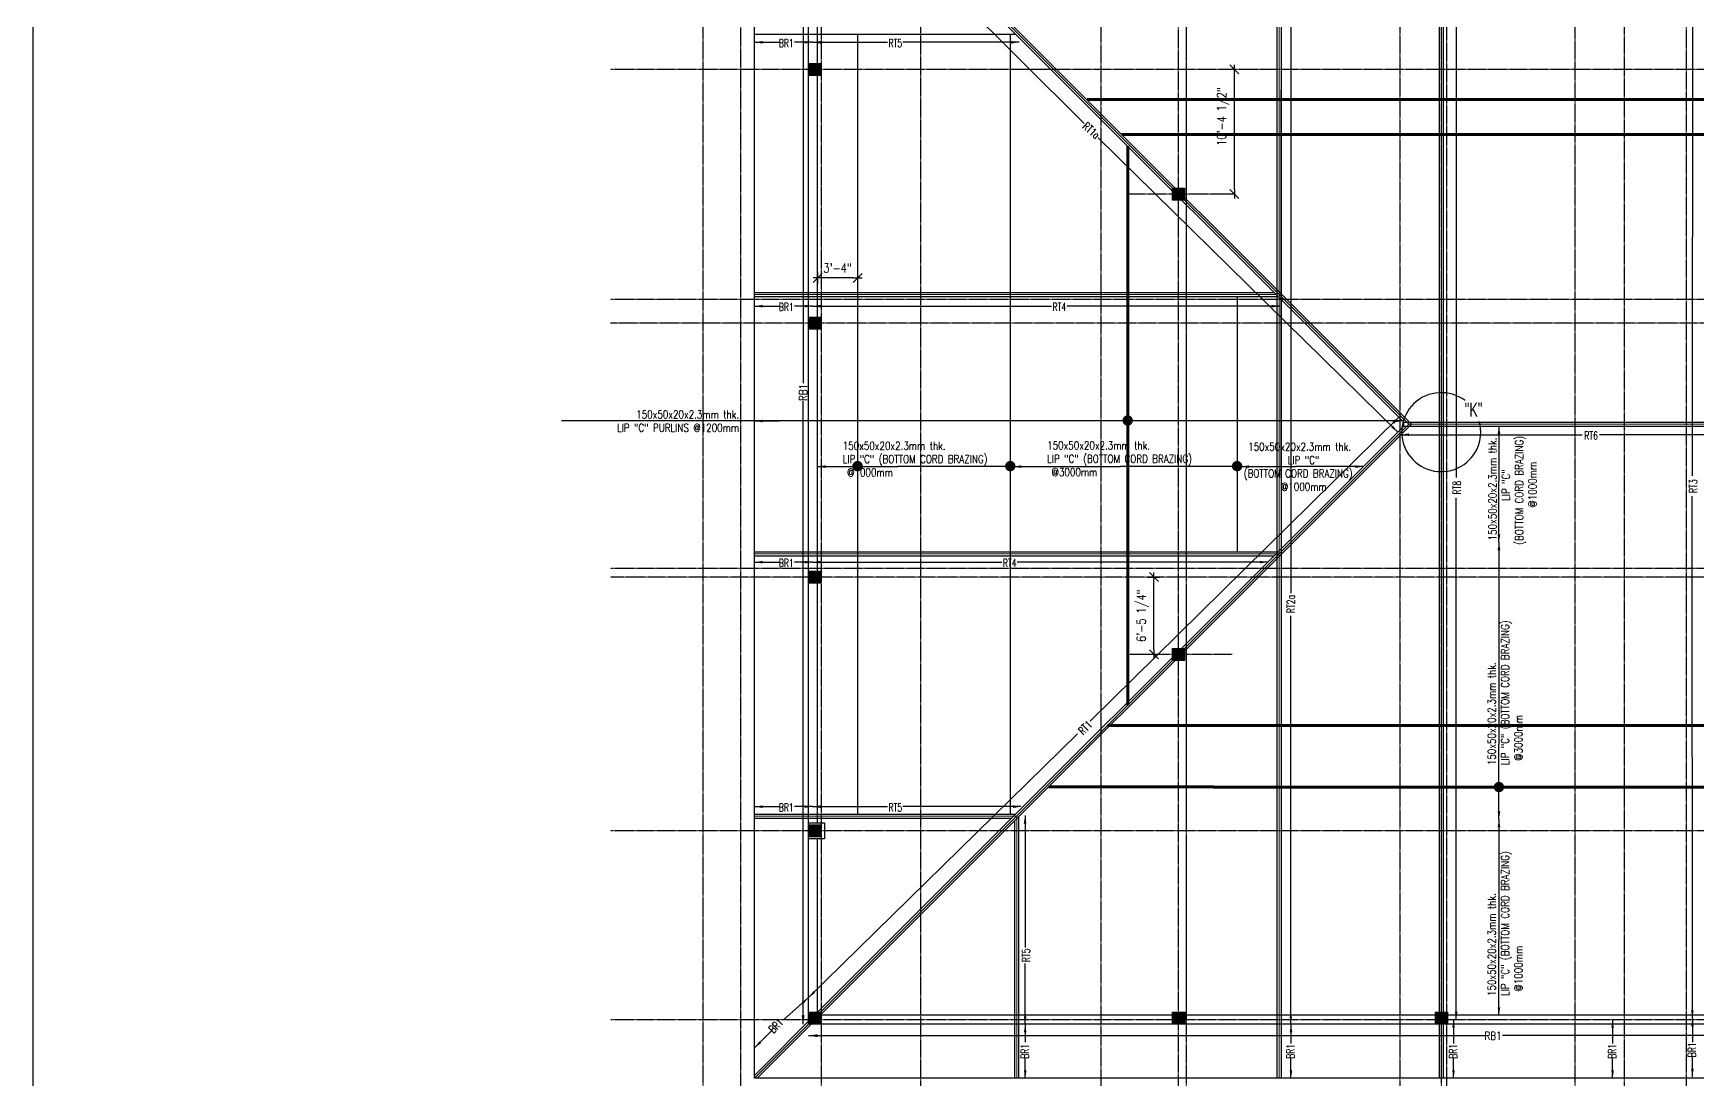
# Model space of a CAD drawing. Extents: x -95606 to 113309, y -42160 to -940.
# Drawn here: x 109860 to 111524, y -21577 to -20531 of the extents above; entities that cross this region are included whole.
import ezdxf

# ---------------------------------------------------------------- set-up
doc = ezdxf.new("R2010")
doc.units = 0
doc.header["$LTSCALE"] = 0.02
doc.header["$MEASUREMENT"] = 0
doc.header["$PDMODE"] = 3
doc.header["$PDSIZE"] = -2
doc.linetypes.add('CENTER', pattern=[50.8, 31.75, -6.35, 6.35, -6.35])
doc.linetypes.add('HIDDEN', pattern=[9.525, 6.35, -3.175])
doc.layers.get('0').update_dxf_attribs({"linetype": 'CONTINUOUS'})
doc.layers.get('DEFPOINTS').update_dxf_attribs({"linetype": 'CONTINUOUS'})
for name, color, linetype in [('BEAM TEX1', 3, 'CONTINUOUS'), ('COL 1', 5, 'CONTINUOUS'), ('DIM', 7, 'CONTINUOUS'), ('dimentions', 8, 'CONTINUOUS'), ('EXLINE', 33, 'CONTINUOUS'), ('GRID', 8, 'CENTER'), ('h', 3, 'CONTINUOUS'), ('HBEAM', 51, 'HIDDEN'), ('RF5', 6, 'CONTINUOUS'), ('S-SLB', 3, 'CONTINUOUS'), ('S-TXT', 2, 'CONTINUOUS'), ('TEXT-2', 3, 'CONTINUOUS'), ('TEXT2', 3, 'CONTINUOUS')]:
    doc.layers.add(name, color=color, linetype=linetype)
for name, color, linetype, lineweight in [('GRID NAME', 31, 'CONTINUOUS', 30), ('Hatch', 252, 'CONTINUOUS', 9), ('HATCH 2', 253, 'CONTINUOUS', 5), ('Layer4', 4, 'CONTINUOUS', 25)]:
    doc.layers.add(name, color=color, linetype=linetype, lineweight=lineweight)
doc.styles.add('ROMANS', font='romans.shx', dxfattribs={"width": 0.8})
doc.styles.add('style5', font='romans.shx', dxfattribs={"width": 0.7, "height": 8})
doc.styles.add('style6', font='romans.shx', dxfattribs={"height": 8})
doc.styles.add('style9', font='romans.shx', dxfattribs={"width": 0.8, "height": 4})
doc.styles.add('yy', font='romans.shx', dxfattribs={"width": 0.8, "height": 7.5})
doc.dimstyles.new('TEXT-18', dxfattribs={"dimtxt": 8, "dimasz": 9, "dimexe": 6, "dimexo": 6, "dimgap": 3.125, "dimtad": 1, "dimdec": 1, "dimrnd": 0.5, "dimzin": 1, "dimdsep": 46, "dimlunit": 4, "dimtxsty": 'style6', "dimblk": 'OBLIQUE', "dimcen": 72.09, "dimclrd": 1, "dimclre": 1, "dimclrt": 4, "dimadec": 0, "dimazin": 0, "dimtfac": 1, "dimtdec": 1, "dimtofl": 0, "dimtmove": 0, "dimatfit": 3, "dimfxl": 1, "dimfrac": 2, "dimtolj": 1, "dimtzin": 0, "dimlwd": -1, "dimarcsym": 0})
doc.dimstyles.new('TK96', dxfattribs={"dimscale": 96, "dimtxt": 0.09375, "dimasz": 0.046875, "dimexe": 0.0625, "dimexo": 0.015625, "dimgap": 0.046875, "dimtad": 1, "dimzin": 11, "dimdsep": 46, "dimlunit": 4, "dimtxsty": 'ROMANS', "dimblk1": 'TK1', "dimblk2": 'TK1', "dimsah": 1, "dimcen": 0.09375, "dimclrd": 1, "dimclre": 1, "dimclrt": 2, "dimadec": 0, "dimazin": 0, "dimtfac": 1, "dimtofl": 0, "dimtmove": 0, "dimatfit": 3, "dimldrblk": 'TK1', "dimfxl": 1, "dimfrac": 2, "dimtolj": 1, "dimtzin": 9, "dimarcsym": 0})

# ---------------------------------------------------------------- blocks, each defined once
blk = doc.blocks.new('_Oblique')
at = {"color": 0, "linetype": 'ByBlock', "lineweight": -2}
blk.add_line((-0.5, -0.5), (0.5, 0.5), dxfattribs=at)
blk = doc.blocks.new('TK1')
at = {"color": 4, "linetype": 'Continuous'}
blk.add_line((-1, -1), (1, 1), dxfattribs=at)
at = {"color": 1, "linetype": 'ByBlock'}
blk.add_line((-1, 0), (1, 0), dxfattribs=at)
blk = doc.blocks.new('*D629')
at = {"layer": 'DEFPOINTS', "color": 0, "lineweight": -2, "transparency": 16777216}
for p in [(111060.6, -20566.6), (111060.6, -20566.6), (111060.6, -20691.2)]:
    blk.add_point(p, dxfattribs=at)
at = {"layer": 'S-TXT', "color": 1, "lineweight": -2, "transparency": 16777216}
for p, q in [((111060.6, -20566.6), (111054.6, -20566.6)), ((111060.6, -20686.7), (111060.6, -20571.1)), ((111060.6, -20691.2), (111054.6, -20691.2))]:
    blk.add_line(p, q, dxfattribs=at)
at = {"layer": 'S-TXT', "color": 1, "lineweight": -2, "transparency": 16777216, "xscale": 4.5, "yscale": 4.5, "zscale": 4.5}
for p, rotation in [((111060.6, -20566.6), 90), ((111060.6, -20691.2), 270)]:
    blk.add_blockref('TK1', p, dxfattribs=dict(at, rotation=rotation))
at = {"layer": 'S-TXT', "color": 2, "transparency": 16777216, "insert": (111049.2, -20613.7), "char_height": 9, "attachment_point": 5, "rotation": 90, "style": 'ROMANS'}
blk.add_mtext('\\A1;10\'-4 1/2"', dxfattribs=at)
blk = doc.blocks.new('*D631')
at = {"layer": 'DEFPOINTS', "color": 0, "lineweight": -2, "transparency": 16777216}
for p in [(110972.5, -21074.2), (110980.2, -21074.2), (110972.5, -21151.4)]:
    blk.add_point(p, dxfattribs=at)
at = {"layer": 'S-TXT', "color": 1, "lineweight": -2, "transparency": 16777216}
for p, q in [((110974, -21074.2), (110986.2, -21074.2)), ((110980.2, -21146.9), (110980.2, -21078.7)), ((110974, -21151.4), (110986.2, -21151.4))]:
    blk.add_line(p, q, dxfattribs=at)
at = {"layer": 'S-TXT', "color": 1, "lineweight": -2, "transparency": 16777216, "xscale": 4.5, "yscale": 4.5, "zscale": 4.5}
for p, rotation in [((110980.2, -21074.2), 90), ((110980.2, -21151.4), 270)]:
    blk.add_blockref('TK1', p, dxfattribs=dict(at, rotation=rotation))
at = {"layer": 'S-TXT', "color": 2, "transparency": 16777216, "insert": (110968.9, -21112.8), "char_height": 9, "attachment_point": 5, "rotation": 90, "style": 'ROMANS'}
blk.add_mtext('\\A1;6\'-5 1/4"', dxfattribs=at)
blk = doc.blocks.new('*D657')
at = {"layer": 'DEFPOINTS', "color": 0, "lineweight": -2, "transparency": 16777216}
for p in [(110643.9, -20768.2), (110643.9, -20775.1), (110683.9, -20768.2)]:
    blk.add_point(p, dxfattribs=at)
at = {"layer": 'RF5', "color": 1, "lineweight": -2, "transparency": 16777216}
for p, q in [((110643.9, -20769.7), (110643.9, -20781.1)), ((110679.4, -20775.1), (110648.4, -20775.1)), ((110683.9, -20769.7), (110683.9, -20781.1))]:
    blk.add_line(p, q, dxfattribs=at)
at = {"layer": 'RF5', "color": 1, "lineweight": -2, "transparency": 16777216, "xscale": 4.5, "yscale": 4.5, "zscale": 4.5, "rotation": 180}
blk.add_blockref('TK1', (110643.9, -20775.1), dxfattribs=at)
at = {"layer": 'RF5', "color": 1, "lineweight": -2, "transparency": 16777216, "xscale": 4.5, "yscale": 4.5, "zscale": 4.5}
blk.add_blockref('TK1', (110683.9, -20775.1), dxfattribs=at)
at = {"layer": 'RF5', "color": 2, "transparency": 16777216, "insert": (110663.9, -20765.2), "char_height": 9, "attachment_point": 5, "style": 'ROMANS'}
blk.add_mtext('\\A1;3\'-4"', dxfattribs=at)

msp = doc.modelspace()

# ---------------------------------------------------------------- hatches: boundary and pattern name
at = {"layer": 'Hatch'}
h = msp.add_hatch(color=254, dxfattribs=at)
h.set_gradient(color1=(192, 192, 192), color2=(192, 192, 192), tint=1)
h.paths.add_polyline_path([(110634.879, -20560.633), (110646.879, -20560.633), (110646.879, -20572.633), (110634.879, -20572.633)])
h = msp.add_hatch(color=254, dxfattribs=at)
h.set_gradient(color1=(192, 192, 192), color2=(192, 192, 192), tint=1)
h.paths.add_polyline_path([(110998.819, -20685.242), (111010.819, -20685.242), (111010.819, -20697.242), (110998.819, -20697.242)])
h = msp.add_hatch(color=254, dxfattribs=at)
h.set_gradient(color1=(192, 192, 192), color2=(192, 192, 192), tint=1)
h.paths.add_polyline_path([(110634.889, -20814.411), (110646.889, -20814.411), (110646.889, -20826.411), (110634.889, -20826.411)])
h = msp.add_hatch(color=254, dxfattribs=at)
h.set_gradient(color1=(192, 192, 192), color2=(192, 192, 192), tint=1)
h.paths.add_polyline_path([(110634.889, -21068.188), (110646.889, -21068.188), (110646.889, -21080.188), (110634.889, -21080.188)])
h = msp.add_hatch(color=254, dxfattribs=at)
h.set_gradient(color1=(192, 192, 192), color2=(192, 192, 192), tint=1)
h.paths.add_polyline_path([(110998.746, -21145.5), (111010.746, -21145.5), (111010.746, -21157.5), (110998.746, -21157.5)])
h = msp.add_hatch(color=254, dxfattribs=at)
h.set_gradient(color1=(192, 192, 192), color2=(192, 192, 192), tint=1)
h.paths.add_polyline_path([(110634.889, -21321.966), (110646.889, -21321.966), (110646.889, -21333.966), (110634.889, -21333.966)])
h = msp.add_hatch(color=254, dxfattribs=at)
h.set_gradient(color1=(192, 192, 192), color2=(192, 192, 192), tint=1)
h.paths.add_polyline_path([(110634.88, -21509.3), (110646.88, -21509.3), (110646.88, -21521.3), (110634.88, -21521.3)])
h = msp.add_hatch(color=254, dxfattribs=at)
h.set_gradient(color1=(192, 192, 192), color2=(192, 192, 192), tint=1)
h.paths.add_polyline_path([(110998.878, -21509.28), (111010.878, -21509.28), (111010.878, -21521.28), (110998.878, -21521.28)])
h = msp.add_hatch(color=254, dxfattribs=at)
h.set_gradient(color1=(192, 192, 192), color2=(192, 192, 192), tint=1)
h.paths.add_polyline_path([(111261.629, -21521.303), (111261.629, -21509.303), (111273.629, -21509.303), (111273.629, -21521.303)])

# ---------------------------------------------------------------- linework, layer by layer
at = {"layer": 'BEAM TEX1', "color": 4, "const_width": 3}
for points in [[(110913.178, -20596.855), (111171.535, -20596.834), (111916.749, -20596.695)], [(111350.491, -20596.834), (111556.893, -20596.834), (111760.975, -20596.834)], [(110947.989, -20631.666), (111171.535, -20631.648), (111881.928, -20631.516)], [(111350.491, -20631.648), (111556.893, -20631.648), (111760.975, -20631.648)], [(110953.94, -20643.274), (110953.94, -21202.34)], [(110933.837, -21222.467), (111056.664, -21222.541), (111896.177, -21222.653)], [(110874.962, -21283.967), (111056.664, -21284.076), (111955.038, -21284.197)]]:
    msp.add_lwpolyline(points, dxfattribs=at)
at = {"layer": 'COL 1'}
for points in [[(110634.879, -20560.633), (110646.879, -20560.633), (110646.879, -20572.633), (110634.879, -20572.633), (110634.879, -20560.633)], [(110998.819, -20685.242), (111010.819, -20685.242), (111010.819, -20697.242), (110998.819, -20697.242), (110998.819, -20685.242)], [(110634.889, -20814.411), (110646.889, -20814.411), (110646.889, -20826.411), (110634.889, -20826.411), (110634.889, -20814.411)], [(110634.889, -21068.188), (110646.889, -21068.188), (110646.889, -21080.188), (110634.889, -21080.188), (110634.889, -21068.188)], [(110998.746, -21145.5), (111010.746, -21145.5), (111010.746, -21157.5), (110998.746, -21157.5), (110998.746, -21145.5)], [(110634.889, -21321.966), (110646.889, -21321.966), (110646.889, -21333.966), (110634.889, -21333.966), (110634.889, -21321.966)], [(110634.88, -21509.3), (110646.88, -21509.3), (110646.88, -21521.3), (110634.88, -21521.3), (110634.88, -21509.3)], [(110998.878, -21509.28), (111010.878, -21509.28), (111010.878, -21521.28), (110998.878, -21521.28), (110998.878, -21509.28)], [(111261.629, -21509.303), (111273.629, -21509.303), (111273.629, -21521.303), (111261.629, -21521.303), (111261.629, -21509.303)]]:
    msp.add_lwpolyline(points, dxfattribs=at)
at = {"layer": 'COL 1', "lineweight": 25}
msp.add_lwpolyline([(110650.889, -21335.966), (110634.889, -21335.966), (110634.889, -21319.966), (110650.889, -21319.966), (110650.889, -21335.966)], dxfattribs=at)
at = {"layer": 'EXLINE'}
for p, q in [((110580.88, -21575.303), (110580.88, -20317.303)), ((110634.89, -20820.411), (110634.89, -20321.303)), ((110643.89, -20820.411), (110643.89, -20321.303)), ((110634.889, -21074.188), (110634.889, -20820.411)), ((110643.889, -21074.188), (110643.889, -20820.411)), ((110634.889, -21319.966), (110634.889, -21074.188)), ((110643.889, -21319.966), (110643.889, -21074.188)), ((110634.88, -21521.303), (110634.88, -21335.97)), ((110643.88, -21512.303), (110643.88, -21335.966)), ((112194.89, -21512.303), (110643.88, -21512.303)), ((112194.89, -21521.303), (110634.88, -21521.303)), ((112248.89, -21575.303), (110580.88, -21575.303))]:
    msp.add_line(p, q, dxfattribs=at)
at = {"layer": 'GRID'}
for p, q in [((110927.211, -18302.324), (110927.211, -21626.491)), ((111401.099, -21625.336), (111401.099, -18302.049)), ((111450.476, -21626.766), (111450.476, -18302.049)), ((110529.379, -21625.336), (110529.379, -18303.479)), ((110567.212, -21617.08), (110567.212, -18311.735)), ((110647.879, -21625.336), (110647.879, -18303.479)), ((110746.712, -18303.479), (110746.712, -21625.336)), ((111012.808, -21625.336), (111012.808, -18303.479)), ((111225.91, -18303.479), (111225.91, -21625.336)), ((111267.638, -21625.336), (111267.638, -18303.479)), ((111273.118, -21614.466), (111273.118, -18314.349)), ((111512.711, -21617.052), (111512.711, -18313.554)), ((111004.811, -21604.856), (111004.811, -18323.959)), ((112576.66, -20566.633), (110436.757, -20566.633)), ((111060.587, -20691.242), (110954.751, -20691.242)), ((112576.66, -20796.8), (110436.757, -20796.8)), ((112556.623, -20820.411), (110436.757, -20820.411)), ((112576.66, -21065.55), (110436.757, -21065.55)), ((112552.095, -21074.188), (110436.757, -21074.188)), ((111058.499, -21151.437), (110952.995, -21151.437)), ((112576.66, -21327.966), (110436.757, -21327.966)), ((112576.66, -21516.8), (110436.757, -21516.8))]:
    msp.add_line(p, q, dxfattribs=at)
at = {"layer": 'GRID NAME', "ltscale": 10, "const_width": 5.184}
for points in [[(110956.532, -20917.645, 1), (110951.348, -20917.645, 1)], [(110686.482, -20963.261, 1), (110681.298, -20963.261, 1)], [(110839.118, -20963.261, 1), (110833.934, -20963.261, 1)], [(111065.872, -20963.261, 1), (111060.688, -20963.261, 1)], [(111327.68, -21284.112, 1), (111322.496, -21284.112, 1)]]:
    msp.add_lwpolyline(points, format="xyb", close=True, dxfattribs=at)
at = {"layer": 'h'}
for p, q in [((110634.89, -20324.224), (111230.01, -20919.344)), ((110637.626, -20321.303), (111237.626, -20921.303)), ((110645.969, -21507.303), (111230.01, -20923.262)), ((110651.626, -21507.303), (111237.626, -20921.303)), ((111230.01, -20923.344), (111230.01, -20919.344)), ((110580.88, -21572.392), (110645.969, -21507.303)), ((110583.626, -21575.303), (110651.626, -21507.303))]:
    msp.add_line(p, q, dxfattribs=at)
at = {"layer": 'HATCH 2', "lineweight": 5}
for p, q in [((111105.28, -21575.303), (111105.28, -20267.304)), ((111105.28, -20267.304), (111105.28, -21289.004)), ((111267.638, -21575.303), (111267.638, -20267.304)), ((111234.88, -20921.303), (110634.89, -20321.313)), ((110580.88, -20791.703), (111102.369, -20791.703)), ((111234.88, -20921.303), (110580.88, -21575.303)), ((110580.88, -21050.903), (111105.28, -21050.903)), ((110580.88, -21313.103), (110843.08, -21313.103)), ((110843.08, -21575.303), (110843.08, -21313.103))]:
    msp.add_line(p, q, dxfattribs=at)
msp.add_lwpolyline([(111234.88, -20921.303), (111594.89, -20921.303)], dxfattribs=at)
at = {"layer": 'HBEAM'}
for p, q in [((111012.811, -20557.636), (111012.811, -20337.303)), ((111012.811, -20811.436), (111012.811, -20575.636)), ((111012.811, -21065.192), (111012.811, -20829.436)), ((111012.811, -21318.97), (111012.811, -21083.192)), ((111012.811, -21507.303), (111012.811, -21336.97))]:
    msp.add_line(p, q, dxfattribs=at)
at = {"layer": 'Layer4'}
msp.add_arc((111267.344, -20929.302), 39.49, 52.903543, 15.565405, dxfattribs=at)
at = {"layer": 'RF5', "lineweight": -2}
for p, q in [((110683.89, -20531.503), (110683.89, -21311.103)), ((110836.526, -20531.503), (110836.526, -21311.103)), ((111063.28, -20793.703), (111063.28, -21048.903))]:
    msp.add_line(p, q, dxfattribs=at)
at = {"layer": 'S-SLB'}
for p, q in [((111103.28, -21575.303), (111103.28, -20321.303)), ((111107.28, -20321.303), (111107.28, -21575.303)), ((111265.638, -21575.303), (111265.638, -20321.303)), ((111269.638, -21575.303), (111269.638, -20321.303)), ((110580.88, -20531.503), (110842.169, -20531.503)), ((111103.28, -20968), (111103.28, -20587.123)), ((111107.28, -20968), (111107.28, -20587.123)), ((110580.88, -20789.703), (111100.369, -20789.703)), ((110580.88, -20793.703), (111104.369, -20793.703)), ((111230.01, -20919.344), (111599.842, -20919.344)), ((111230.01, -20923.344), (111599.842, -20923.344)), ((110580.88, -21048.903), (111104.369, -21048.903)), ((110580.88, -21052.903), (111100.369, -21052.903)), ((110580.88, -21311.103), (110842.169, -21311.103)), ((110845.08, -21575.303), (110845.08, -21313.849)), ((110580.88, -21315.103), (110838.169, -21315.103)), ((110841.08, -21575.303), (110841.08, -21317.849))]:
    msp.add_line(p, q, dxfattribs=at)
at = {"layer": 'S-TXT', "color": 1}
msp.add_lwpolyline([(109859.834, -17714.924), (113212.803, -17714.924), (113212.803, -22320.795), (109859.834, -22320.795)], close=True, dxfattribs=at)

# ---------------------------------------------------------------- texts
at = {"layer": 'BEAM TEX1', "char_height": 8, "style": 'yy'}
for s, insert, width, attachment_point in [('150x50x20x2.3mm thk.\\PLIP "C" PURLINS @1200mm ', (110565.457, -20918.246), 173.36978, 6), ('\\pi29.015;150x50x20x2.3mm thk.\\P\\pi68.634;LIP "C" \\P\\pi24.596;(BOTTOM CORD BRAZING)\\P\\pi57.358; @1000mm ', (111045.332, -20963.849), 170.79132, 4)]:
    msp.add_mtext(s, dxfattribs=dict(at, insert=insert, width=width, attachment_point=attachment_point))
at = {"layer": 'BEAM TEX1', "char_height": 8, "attachment_point": 4, "style": 'yy'}
for s, insert in [('150x50x20x2.3mm thk.\\PLIP "C" (BOTTOM CORD BRAZING)\\P @1000mm ', (110669.021, -20956.192)), ('150x50x20x2.3mm thk.\\PLIP "C" (BOTTOM CORD BRAZING)\\P @3000mm ', (110873.396, -20955.92))]:
    msp.add_mtext(s, dxfattribs=dict(at, insert=insert))
at = {"layer": 'BEAM TEX1', "insert": (111338.616, -21066.564), "char_height": 8, "width": 170.79132, "attachment_point": 4, "rotation": 90, "style": 'yy'}
msp.add_mtext('\\pi29.015;150x50x20x2.3mm thk.\\P\\pi68.634;LIP "C" \\P\\pi24.596;(BOTTOM CORD BRAZING)\\P\\pi57.358; @1000mm ', dxfattribs=at)
at = {"layer": 'BEAM TEX1', "char_height": 8, "attachment_point": 4, "rotation": 90, "style": 'yy'}
for s, insert in [('150x50x20x2.3mm thk.\\PLIP "C" (BOTTOM CORD BRAZING)\\P @3000mm ', (111331.127, -21262.254)), ('150x50x20x2.3mm thk.\\PLIP "C" (BOTTOM CORD BRAZING)\\P @1000mm ', (111331.127, -21493.092))]:
    msp.add_mtext(s, dxfattribs=dict(at, insert=insert))
at = {"layer": 'dimentions', "color": 4, "insert": (111299.709, -20906.894), "char_height": 14.02072, "width": 365.21817, "attachment_point": 5, "style": 'style9'}
msp.add_mtext('{\\fSwis721 Cn BT|b0|i0|c0|p34;"K"}', dxfattribs=at)
at = {"layer": 'TEXT-2', "char_height": 8, "width": 22.39817, "style": 'style5'}
for s, insert, attachment_point in [('\\A1;BR1', (110620.011, -20536.335), 3), ('\\A1;RT5', (110714.778, -20536.335), 1), ('\\A1;BR1', (110620.011, -20800.149), 3), ('\\A1;RT4', (110878.677, -20800.149), 1), ('\\A1;RT6', (111410.366, -20928.662), 1), ('\\A1;BR1', (110620.009, -21056.108), 3), ('\\A1;RT4', (110829.076, -21056.108), 1), ('\\A1;BR1', (110620.009, -21300.559), 3), ('\\A1;RT5', (110714.778, -21300.559), 1)]:
    msp.add_mtext(s, dxfattribs=dict(at, insert=insert, attachment_point=attachment_point))
for s, insert, attachment_point, rotation in [('\\A1;RT1a', (110908.05, -20624.722), 7, 318.755614), ('\\A1;RT8', (111279.075, -20991.657), 1, 90), ('\\A1;RT3', (111515.167, -20990.161), 1, 90), ('\\A1;RT2a', (111112.988, -21110.362), 1, 90), ('\\A1;RT1', (110903.783, -21226.751), 1, 44.595725), ('\\A1;RT5', (110848.257, -21459.267), 1, 90), ('\\A1;BR1', (110604.838, -21514.582), 3, 45), ('\\A1;BR1', (110847.039, -21540.942), 3, 90), ('\\A1;BR1', (111112.675, -21540.942), 3, 90), ('\\A1;BR1', (111275.192, -21540.942), 3, 90), ('\\A1;BR1', (111434.207, -21540.942), 3, 90), ('\\A1;BR1', (111513.949, -21539.446), 3, 90)]:
    msp.add_mtext(s, dxfattribs=dict(at, insert=insert, attachment_point=attachment_point, rotation=rotation))
at = {"layer": 'TEXT2', "color": 3, "insert": (110625.46, -20891.201), "char_height": 8, "attachment_point": 2, "rotation": 90, "style": 'ROMANS'}
msp.add_mtext_dynamic_manual_height_columns('\\pi3.1065;RB1', width=563.89816, gutter_width=2500, heights=[0], dxfattribs=at)
at = {"layer": 'TEXT2', "color": 3, "insert": (111317.64, -21528.689), "char_height": 8, "attachment_point": 2, "style": 'ROMANS'}
msp.add_mtext_dynamic_manual_height_columns('\\pi3.1065;RB1', width=563.89816, gutter_width=2500, heights=[0], dxfattribs=at)

# ---------------------------------------------------------------- dimensions: what is measured, and where the dimension line sits
at = {"layer": 'RF5', "color": 2}
dim = msp.add_linear_dim(base=(110643.89, -20775.053), p1=(110683.89, -20768.173), p2=(110643.89, -20768.173), dimstyle='TK96', override={"dimfxl": 1.25, "dimfxlon": 1}, dxfattribs=at)
dim.commit()
dim.dimension.update_dxf_attribs({"geometry": '*D657', "text_midpoint": (110663.89, -20765.196)})
at = {"layer": 'S-TXT'}
dim = msp.add_linear_dim(base=(111060.587, -20566.633), p1=(111060.587, -20691.242), p2=(111060.587, -20566.633), angle=90, dimstyle='TK96', override={"dimfxl": 1.25, "dimfxlon": 1}, dxfattribs=at)
dim.commit()
dim.dimension.update_dxf_attribs({"geometry": '*D629', "text_midpoint": (111060.587, -20613.741), "dimtype": 160})
dim = msp.add_linear_dim(base=(110980.228, -21074.188), p1=(110972.498, -21151.437), p2=(110972.498, -21074.188), angle=90, dimstyle='TK96', override={"dimfxl": 1.25, "dimfxlon": 1}, dxfattribs=at)
dim.commit()
dim.dimension.update_dxf_attribs({"geometry": '*D631', "text_midpoint": (110968.871, -21112.813)})

# ---------------------------------------------------------------- leaders
at = {"layer": 'DIM'}
for points, override in [([(110629.438, -20321.419), (110629.438, -20880.47)], {"dimtad": 0}), ([(111117.052, -20321.303), (111117.052, -21090.188)], {"dimasz": 8, "dimtad": 0}), ([(111282.235, -20321.303), (111282.236, -20974.612)], {"dimasz": 8, "dimtad": 0}), ([(111518.484, -20321.303), (111518.327, -20973.116)], {"dimasz": 8, "dimtad": 0}), ([(110639.297, -20350.938), (110910.564, -20620.597)], {"dimasz": 8, "dimtad": 0}), ([(110580.881, -20539.495), (110605.617, -20539.495)], {"dimasz": 8, "dimtad": 0}), ([(110638.88, -20539.495), (110620.983, -20539.495)], {"dimasz": 8, "dimtad": 0}), ([(110638.88, -20539.495), (110713.806, -20539.495)], {"dimasz": 8, "dimtad": 0}), ([(110845.27, -20539.495), (110729.173, -20539.495)], {"dimasz": 8, "dimtad": 0}), ([(111224.002, -20929.352), (110924.336, -20635.094)], {"dimasz": 8, "dimtad": 0}), ([(110580.881, -20803.309), (110605.617, -20803.309)], {"dimasz": 8, "dimtad": 0}), ([(110638.88, -20803.309), (110620.983, -20803.309)], {"dimasz": 8, "dimtad": 0}), ([(110638.88, -20803.309), (110877.704, -20803.309)], {"dimasz": 8, "dimtad": 0}), ([(111105.939, -20803.359), (110893.071, -20803.309)], {"dimasz": 8, "dimtad": 0}), ([(110629.438, -21521.313), (110629.438, -20898.201)], {"dimtad": 0}), ([(111225.105, -20914.439), (110916.392, -21218.372)], {"dimasz": 8, "dimtad": 0}), ([(111228.802, -20918.136), (110387.775, -20918.136)], {"dimtad": 0}), ([(110580.88, -20918.136), (110605.617, -20918.136)], {"dimasz": 8, "dimtad": 0}), ([(111227.295, -20931.822), (111408.157, -20931.822)], {"dimasz": 8, "dimtad": 0}), ([(111325.088, -20923.195), (111325.088, -20978.422)], {"dimasz": 8, "dimtad": 0}), ([(111602.246, -20931.824), (111425.538, -20931.822)], {"dimasz": 8, "dimtad": 0}), ([(110643.974, -20963.752), (110723.79, -20963.752)], {"dimasz": 8, "dimtad": 0}), ([(110839.658, -20963.752), (110723.654, -20963.752)], {"dimasz": 8, "dimtad": 0}), ([(110839.621, -20963.752), (110946.573, -20963.752)], {"dimasz": 8, "dimtad": 0}), ([(111066.584, -20963.752), (110946.573, -20963.752)], {"dimasz": 8, "dimtad": 0}), ([(111067.301, -20963.738), (111122.192, -20963.752)], {"dimasz": 8, "dimtad": 0}), ([(111189.502, -20963.752), (111121.753, -20963.752)], {"dimasz": 8, "dimtad": 0}), ([(111325.088, -21039.344), (111325.088, -20978.422)], {"dimasz": 8, "dimtad": 0}), ([(111282.343, -21516.8), (111282.236, -20994.82)], {"dimasz": 8, "dimtad": 0}), ([(111518.434, -21515.303), (111518.327, -20993.323)], {"dimasz": 8, "dimtad": 0}), ([(111325.088, -21039.344), (111325.088, -21241.335)], {"dimasz": 8, "dimtad": 0}), ([(110580.88, -21059.268), (110605.615, -21059.268)], {"dimasz": 8, "dimtad": 0}), ([(110638.879, -21059.268), (110620.982, -21059.268)], {"dimasz": 8, "dimtad": 0}), ([(110638.879, -21059.268), (110828.103, -21059.268)], {"dimasz": 8, "dimtad": 0}), ([(111094.085, -21059.269), (110843.47, -21059.268)], {"dimasz": 8, "dimtad": 0}), ([(111117.052, -21521.303), (111117.052, -21112.938)], {"dimasz": 8, "dimtad": 0}), ([(110634.88, -21494.663), (110903.648, -21230.936)], {"dimasz": 8, "dimtad": 0}), ([(111325.088, -21316.303), (111325.088, -21241.335)], {"dimasz": 8, "dimtad": 0}), ([(110580.88, -21303.719), (110605.615, -21303.719)], {"dimasz": 8, "dimtad": 0}), ([(110638.879, -21303.719), (110620.982, -21303.719)], {"dimasz": 8, "dimtad": 0}), ([(110638.879, -21303.719), (110713.806, -21303.719)], {"dimasz": 8, "dimtad": 0}), ([(110847.227, -21303.719), (110729.173, -21303.719)], {"dimasz": 8, "dimtad": 0}), ([(110851.301, -21312.69), (110851.417, -21444.696)], {"dimasz": 8, "dimtad": 0}), ([(111325.088, -21316.303), (111325.088, -21437.335)], {"dimasz": 8, "dimtad": 0}), ([(111325.088, -21512.303), (111325.088, -21437.335)], {"dimasz": 8, "dimtad": 0}), ([(110851.417, -21521.303), (110851.417, -21460.4)], {"dimasz": 8, "dimtad": 0}), ([(110634.88, -21494.663), (110609.674, -21516.8)], {"dimasz": 8, "dimtad": 0}), ([(110580.88, -21544.929), (110598.493, -21527.27)], {"dimasz": 8, "dimtad": 0}), ([(110634.915, -21532.667), (111310.838, -21532.667)], {"dimtad": 0}), ([(110851.417, -21521.303), (110851.475, -21539.319)], {"dimasz": 8, "dimtad": 0}), ([(111117.16, -21521.303), (111117.16, -21540.519)], {"dimasz": 8, "dimtad": 0}), ([(111279.677, -21516.8), (111279.677, -21540.519)], {"dimasz": 8, "dimtad": 0}), ([(112194.876, -21532.667), (111328.538, -21532.667)], {"dimtad": 0}), ([(111438.692, -21516.8), (111438.692, -21540.519)], {"dimasz": 8, "dimtad": 0}), ([(111518.434, -21515.303), (111518.434, -21539.023)], {"dimasz": 8, "dimtad": 0}), ([(110851.524, -21575.303), (110851.524, -21554.401)], {"dimasz": 8, "dimtad": 0}), ([(111117.16, -21575.303), (111117.16, -21554.401)], {"dimasz": 8, "dimtad": 0}), ([(111279.677, -21575.303), (111279.677, -21554.401)], {"dimasz": 8, "dimtad": 0}), ([(111438.692, -21575.303), (111438.692, -21554.401)], {"dimasz": 8, "dimtad": 0}), ([(111518.434, -21573.807), (111518.434, -21552.905)], {"dimasz": 8, "dimtad": 0})]:
    msp.add_leader(points, dimstyle='TEXT-18', override=override, dxfattribs=at)

doc.saveas('drawing.dxf')
